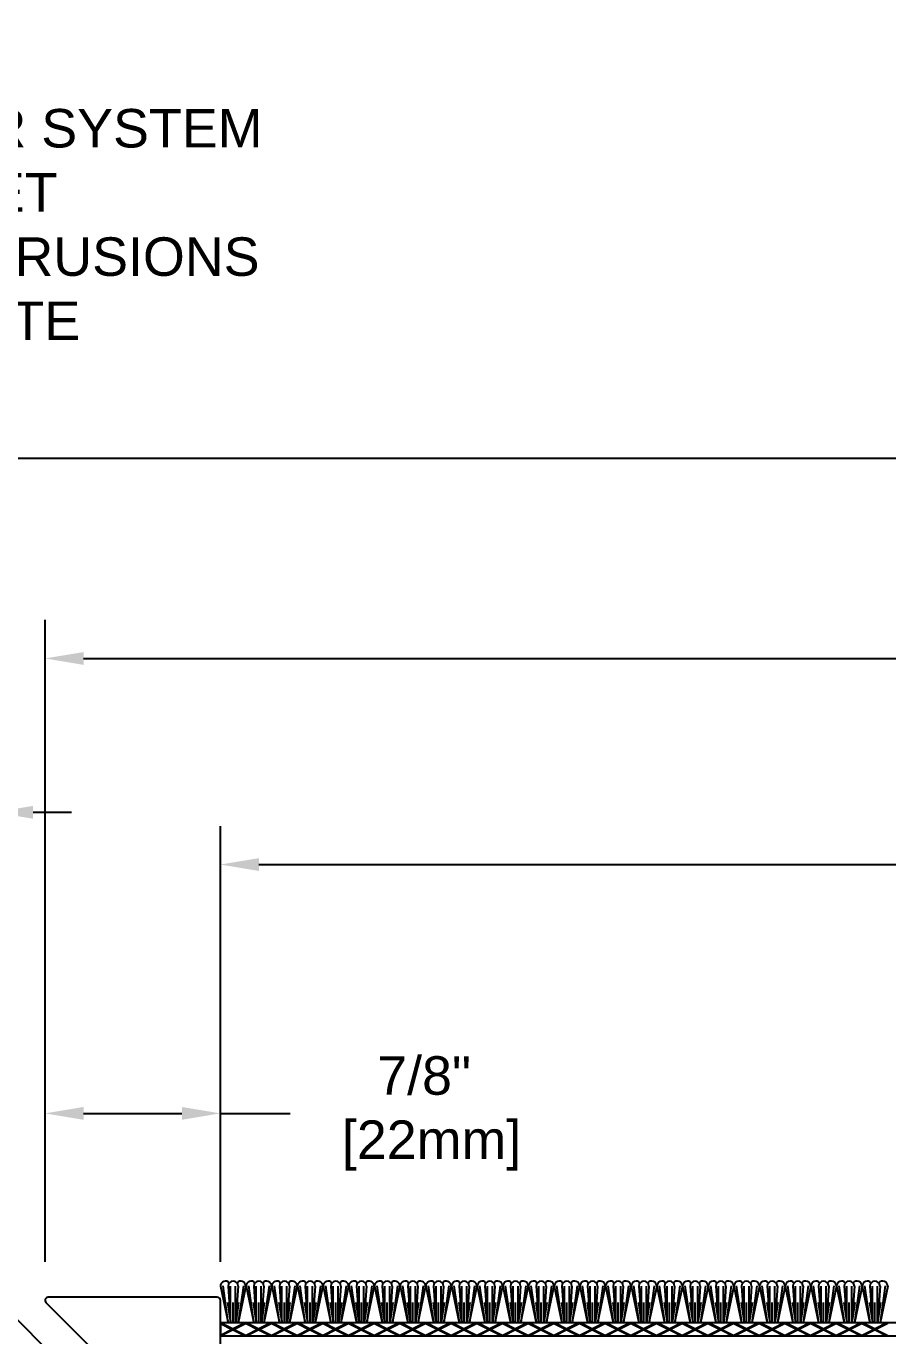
# Model space of a CAD drawing. Header units: inches. Extents: x -3.4 to 54.7, y -1.4 to 10.7.
# Drawn here: x 0.91 to 5.1, y 4.3 to 10.68 of the extents above; entities that cross this region are included whole.
import ezdxf

# ---------------------------------------------------------------- set-up
doc = ezdxf.new("R2010")
doc.units = ezdxf.units.IN
doc.header["$MEASUREMENT"] = 0
for name, color, linetype in [('Conditions', 1, 'Continuous'), ('Dimensions', 3, 'Continuous'), ('Metals', 7, 'Continuous'), ('Text', 2, 'Continuous')]:
    doc.layers.add(name, color=color, linetype=linetype)
doc.styles.add('ARIAL', font='arial.ttf')
doc.dimstyles.new('Arial', dxfattribs={"dimscale": 1.5, "dimtxt": 0.125, "dimasz": 0.125, "dimexe": 0.125, "dimexo": 0.125, "dimgap": 0.125, "dimtad": 0, "dimtih": 1, "dimtoh": 1, "dimdec": 4, "dimzin": 0, "dimdsep": 46, "dimlunit": 4, "dimtxsty": 'ARIAL', "dimcen": 0.125, "dimadec": 0, "dimazin": 0, "dimtfac": 1, "dimtdec": 4, "dimtofl": 0, "dimtmove": 0, "dimatfit": 3, "dimfxl": 0, "dimfrac": 2, "dimtolj": 1, "dimtzin": 0, "dimarcsym": 0})

# ---------------------------------------------------------------- blocks, each defined once
blk = doc.blocks.new('*D11')
at = {"layer": 'Defpoints', "color": 0}
for p in [(0.7542, 6.8542), (0.2542, 4.4823), (0.7542, 4.4923)]:
    blk.add_point(p, dxfattribs=at)
at = {"layer": 'Dimensions', "color": 0, "lineweight": -2}
for p, q in [((0.2542, 4.6698), (0.2542, 7.0417)), ((0.7542, 4.6798), (0.7542, 7.0417)), ((0.0667, 6.8542), (-0.1208, 6.8542)), ((0.9417, 6.8542), (1.1292, 6.8542))]:
    blk.add_line(p, q, dxfattribs=at)
at = {"layer": 'Dimensions', "color": 0}
for points in [[(0.0667, 6.8855), (0.0667, 6.823), (0.2542, 6.8542)], [(0.9417, 6.8855), (0.9417, 6.823), (0.7542, 6.8542)]]:
    blk.add_solid(points, dxfattribs=at)
at = {"layer": 'Dimensions', "color": 0, "insert": (-0.7729, 6.8542), "char_height": 0.1875, "attachment_point": 5, "style": 'ARIAL'}
blk.add_mtext('\\A1;1/2"\\P [13mm]', dxfattribs=at)
blk = doc.blocks.new('*D14')
at = {"layer": 'Defpoints', "color": 0}
for p in [(23.4536, 8.5789), (0.2542, 4.4823), (23.4536, 4.4823)]:
    blk.add_point(p, dxfattribs=at)
at = {"layer": 'Dimensions', "color": 0, "lineweight": -2}
for p, q in [((0.2542, 4.6698), (0.2542, 8.7664)), ((23.4536, 4.6698), (23.4536, 8.7664)), ((0.4417, 8.5789), (11.1225, 8.5789)), ((23.2661, 8.5789), (12.7065, 8.5789))]:
    blk.add_line(p, q, dxfattribs=at)
at = {"layer": 'Dimensions', "color": 0}
for points in [[(0.4417, 8.6101), (0.4417, 8.5476), (0.2542, 8.5789)], [(23.2661, 8.6101), (23.2661, 8.5476), (23.4536, 8.5789)]]:
    blk.add_solid(points, dxfattribs=at)
at = {"layer": 'Dimensions', "color": 0, "insert": (11.9145, 8.5789), "char_height": 0.1875, "attachment_point": 5, "style": 'ARIAL'}
blk.add_mtext('\\A1;1\'-11 3/16"\\P [589mm]', dxfattribs=at)
blk = doc.blocks.new('NB703')
at = {"linetype": 'Continuous', "flags": 128}
blk.add_lwpolyline([(-0.5525, 0), (0.5525, 0, 0.414214), (0.5625, 0.01), (0.5625, 0.74, -0.414214), (0.5725, 0.75), (0.8816, 0.75, -0.198912), (0.8887, 0.7471), (1.5553, 0.0804, -0.065543), (1.5569, 0.0784), (1.5992, 0.005, 0.267949), (1.6079, 0), (2.6859, 0, 0.198912), (2.6929, 0.0029), (2.78, 0.09), (2.78, 0.115, 0.414214), (2.77, 0.125), (1.6801, 0.125, -0.267949), (1.6714, 0.13), (1.6569, 0.1551, 0.065543), (1.6553, 0.1572), (0.9404, 0.8721, 0.198912), (0.9334, 0.875), (0.4475, 0.875, 0.414214), (0.4375, 0.865), (0.4375, 0.135, -0.414214), (0.4275, 0.125), (-0.5525, 0.125, 0.414214), (-0.5625, 0.115), (-0.5625, 0.01, 0.414214)], format="xyb", close=True, dxfattribs=at)
blk = doc.blocks.new('*D15')
at = {"layer": 'Defpoints', "color": 0}
for p in [(1.0001, 5.388), (0.7542, 4.4923), (1.0001, 4.4773)]:
    blk.add_point(p, dxfattribs=at)
at = {"layer": 'Dimensions', "color": 0, "lineweight": -2}
for p, q in [((0.7542, 4.6798), (0.7542, 5.5755)), ((1.0001, 4.6648), (1.0001, 5.5755)), ((0.5667, 5.388), (0.1205, 5.388)), ((1.1876, 5.388), (1.3751, 5.388))]:
    blk.add_line(p, q, dxfattribs=at)
at = {"layer": 'Dimensions', "color": 0}
for points in [[(0.5667, 5.4193), (0.5667, 5.3568), (0.7542, 5.388)], [(1.1876, 5.4193), (1.1876, 5.3568), (1.0001, 5.388)]]:
    blk.add_solid(points, dxfattribs=at)
at = {"layer": 'Dimensions', "color": 0, "insert": (-0.4587, 5.388), "char_height": 0.1875, "attachment_point": 5, "style": 'ARIAL'}
blk.add_mtext('\\A1;1/4"\\P [6mm]', dxfattribs=at)
blk = doc.blocks.new('*D17')
at = {"layer": 'Defpoints', "color": 0}
for p in [(1.0001, 5.388), (1.0001, 4.4773), (1.8539, 4.4773)]:
    blk.add_point(p, dxfattribs=at)
at = {"layer": 'Dimensions', "color": 0, "lineweight": -2}
for p, q in [((1.0001, 4.6648), (1.0001, 5.5755)), ((1.8539, 4.6648), (1.8539, 5.5755)), ((1.1876, 5.388), (1.6664, 5.388)), ((1.8539, 5.388), (2.1938, 5.388))]:
    blk.add_line(p, q, dxfattribs=at)
at = {"layer": 'Dimensions', "color": 0}
for points in [[(1.1876, 5.4193), (1.1876, 5.3568), (1.0001, 5.388)], [(1.6664, 5.4193), (1.6664, 5.3568), (1.8539, 5.388)]]:
    blk.add_solid(points, dxfattribs=at)
at = {"layer": 'Dimensions', "color": 0, "insert": (2.8458, 5.388), "char_height": 0.1875, "attachment_point": 5, "style": 'ARIAL'}
blk.add_mtext('\\A1;7/8"\\P [22mm]', dxfattribs=at)
blk = doc.blocks.new('*D18')
at = {"layer": 'Defpoints', "color": 0}
for p in [(1.0001, 7.6035), (1.0001, 4.4773), (22.7077, 4.4773)]:
    blk.add_point(p, dxfattribs=at)
at = {"layer": 'Dimensions', "color": 0, "lineweight": -2}
for p, q in [((1.0001, 4.6648), (1.0001, 7.791)), ((22.7077, 4.6648), (22.7077, 7.791)), ((1.1876, 7.6035), (11.08, 7.6035)), ((22.5202, 7.6035), (12.6641, 7.6035))]:
    blk.add_line(p, q, dxfattribs=at)
at = {"layer": 'Dimensions', "color": 0}
for points in [[(1.1876, 7.6347), (1.1876, 7.5722), (1.0001, 7.6035)], [(22.5202, 7.6347), (22.5202, 7.5722), (22.7077, 7.6035)]]:
    blk.add_solid(points, dxfattribs=at)
at = {"layer": 'Dimensions', "color": 0, "insert": (11.872, 7.6035), "char_height": 0.1875, "attachment_point": 5, "style": 'ARIAL'}
blk.add_mtext('\\A1;1\'-9 11/16"\\P [551mm]', dxfattribs=at)
blk = doc.blocks.new('NBT123')
blk.add_lwpolyline([(-0.985, 0.61, 0.414214), (-1, 0.625), (-1.8238, 0.625, 0.668179), (-1.8344, 0.5994), (-1.1144, -0.1206, 0.198912), (-1.1038, -0.125), (0, -0.125, 0.414214), (0.015, -0.11), (0.015, -0.015, 0.414214), (0, 0), (-0.97, 0, -0.414214), (-0.985, 0.015)], format="xyb", close=True)
blk = doc.blocks.new('*D20')
at = {"layer": 'Defpoints', "color": 0}
for p in [(21.8539, 6.5998), (1.8539, 4.4773), (21.8539, 4.4773)]:
    blk.add_point(p, dxfattribs=at)
at = {"layer": 'Dimensions', "color": 0, "lineweight": -2}
for p, q in [((1.8539, 4.6648), (1.8539, 6.7873)), ((21.8539, 4.6648), (21.8539, 6.7873)), ((2.0414, 6.5998), (11.1732, 6.5998)), ((21.6664, 6.5998), (12.623, 6.5998))]:
    blk.add_line(p, q, dxfattribs=at)
at = {"layer": 'Dimensions', "color": 0}
for points in [[(2.0414, 6.631), (2.0414, 6.5685), (1.8539, 6.5998)], [(21.6664, 6.631), (21.6664, 6.5685), (21.8539, 6.5998)]]:
    blk.add_solid(points, dxfattribs=at)
at = {"layer": 'Dimensions', "color": 0, "insert": (11.8981, 6.5998), "char_height": 0.1875, "attachment_point": 5, "style": 'ARIAL'}
blk.add_mtext('\\A1;1\'-8"\\P [508mm]', dxfattribs=at)
blk = doc.blocks.new('*U31')
for p, q in [((20, 0.0625), (0, 0.0625)), ((0, 0.0625), (0, 0)), ((0, 0.0603), (0.058, 0.0312)), ((0.058, 0.0312), (0, 0.0022)), ((0, 0), (20, 0)), ((0.0045, 0.0625), (0.0625, 0.0335)), ((0.0625, 0.029), (0.0045, 0)), ((0.1205, 0.0625), (0.0625, 0.0335)), ((0.0625, 0.029), (0.1205, 0)), ((0.125, 0.0603), (0.067, 0.0312)), ((0.067, 0.0312), (0.125, 0.0022)), ((0.125, 0.0603), (0.183, 0.0312)), ((0.183, 0.0312), (0.125, 0.0022)), ((0.1295, 0.0625), (0.1875, 0.0335)), ((0.1875, 0.029), (0.1295, 0)), ((0.2455, 0.0625), (0.1875, 0.0335)), ((0.1875, 0.029), (0.2455, 0)), ((0.25, 0.0603), (0.192, 0.0312)), ((0.192, 0.0312), (0.25, 0.0022)), ((0.25, 0.0603), (0.308, 0.0312)), ((0.308, 0.0312), (0.25, 0.0022)), ((0.2545, 0.0625), (0.3125, 0.0335)), ((0.3125, 0.029), (0.2545, 0)), ((0.3705, 0.0625), (0.3125, 0.0335)), ((0.3125, 0.029), (0.3705, 0)), ((0.375, 0.0603), (0.317, 0.0312)), ((0.317, 0.0312), (0.375, 0.0022)), ((0.375, 0.0603), (0.433, 0.0312)), ((0.433, 0.0312), (0.375, 0.0022)), ((0.3795, 0.0625), (0.4375, 0.0335)), ((0.4375, 0.029), (0.3795, 0)), ((0.4955, 0.0625), (0.4375, 0.0335)), ((0.4375, 0.029), (0.4955, 0)), ((0.5, 0.0603), (0.442, 0.0312)), ((0.442, 0.0312), (0.5, 0.0022)), ((0.5, 0.0603), (0.558, 0.0312)), ((0.558, 0.0312), (0.5, 0.0022)), ((0.5045, 0.0625), (0.5625, 0.0335)), ((0.5625, 0.029), (0.5045, 0)), ((0.6205, 0.0625), (0.5625, 0.0335)), ((0.5625, 0.029), (0.6205, 0)), ((0.625, 0.0603), (0.567, 0.0312)), ((0.567, 0.0312), (0.625, 0.0022)), ((0.625, 0.0603), (0.683, 0.0312)), ((0.683, 0.0312), (0.625, 0.0022)), ((0.6295, 0.0625), (0.6875, 0.0335)), ((0.6875, 0.029), (0.6295, 0)), ((0.7455, 0.0625), (0.6875, 0.0335)), ((0.6875, 0.029), (0.7455, 0)), ((0.75, 0.0603), (0.692, 0.0312)), ((0.692, 0.0312), (0.75, 0.0022)), ((0.75, 0.0603), (0.808, 0.0312)), ((0.808, 0.0312), (0.75, 0.0022)), ((0.7545, 0.0625), (0.8125, 0.0335)), ((0.8125, 0.029), (0.7545, 0)), ((0.8705, 0.0625), (0.8125, 0.0335)), ((0.8125, 0.029), (0.8705, 0)), ((0.875, 0.0603), (0.817, 0.0312)), ((0.817, 0.0312), (0.875, 0.0022)), ((0.875, 0.0603), (0.933, 0.0312)), ((0.933, 0.0312), (0.875, 0.0022)), ((0.8795, 0.0625), (0.9375, 0.0335)), ((0.9375, 0.029), (0.8795, 0)), ((0.9955, 0.0625), (0.9375, 0.0335)), ((0.9375, 0.029), (0.9955, 0)), ((1, 0.0603), (0.942, 0.0312)), ((0.942, 0.0312), (1, 0.0022)), ((1, 0.0603), (1.058, 0.0312)), ((1.058, 0.0312), (1, 0.0022)), ((1.0045, 0.0625), (1.0625, 0.0335)), ((1.0625, 0.029), (1.0045, 0)), ((1.1205, 0.0625), (1.0625, 0.0335)), ((1.0625, 0.029), (1.1205, 0)), ((1.125, 0.0603), (1.067, 0.0312)), ((1.067, 0.0312), (1.125, 0.0022)), ((1.125, 0.0603), (1.183, 0.0312)), ((1.183, 0.0312), (1.125, 0.0022)), ((1.1295, 0.0625), (1.1875, 0.0335)), ((1.1875, 0.029), (1.1295, 0)), ((1.2455, 0.0625), (1.1875, 0.0335)), ((1.1875, 0.029), (1.2455, 0)), ((1.25, 0.0603), (1.192, 0.0312)), ((1.192, 0.0312), (1.25, 0.0022)), ((1.25, 0.0603), (1.308, 0.0312)), ((1.308, 0.0312), (1.25, 0.0022)), ((1.2545, 0.0625), (1.3125, 0.0335)), ((1.3125, 0.029), (1.2545, 0)), ((1.3705, 0.0625), (1.3125, 0.0335)), ((1.3125, 0.029), (1.3705, 0)), ((1.375, 0.0603), (1.317, 0.0312)), ((1.317, 0.0312), (1.375, 0.0022)), ((1.375, 0.0603), (1.433, 0.0312)), ((1.433, 0.0312), (1.375, 0.0022)), ((1.3795, 0.0625), (1.4375, 0.0335)), ((1.4375, 0.029), (1.3795, 0)), ((1.4955, 0.0625), (1.4375, 0.0335)), ((1.4375, 0.029), (1.4955, 0)), ((1.5, 0.0603), (1.442, 0.0312)), ((1.442, 0.0312), (1.5, 0.0022)), ((1.5, 0.0603), (1.558, 0.0312)), ((1.558, 0.0312), (1.5, 0.0022)), ((1.5045, 0.0625), (1.5625, 0.0335)), ((1.5625, 0.029), (1.5045, 0)), ((1.6205, 0.0625), (1.5625, 0.0335)), ((1.5625, 0.029), (1.6205, 0)), ((1.625, 0.0603), (1.567, 0.0312)), ((1.567, 0.0312), (1.625, 0.0022)), ((1.625, 0.0603), (1.683, 0.0312)), ((1.683, 0.0312), (1.625, 0.0022)), ((1.6295, 0.0625), (1.6875, 0.0335)), ((1.6875, 0.029), (1.6295, 0)), ((1.7455, 0.0625), (1.6875, 0.0335)), ((1.6875, 0.029), (1.7455, 0)), ((1.75, 0.0603), (1.692, 0.0312)), ((1.692, 0.0312), (1.75, 0.0022)), ((1.75, 0.0603), (1.808, 0.0312)), ((1.808, 0.0312), (1.75, 0.0022)), ((1.7545, 0.0625), (1.8125, 0.0335)), ((1.8125, 0.029), (1.7545, 0)), ((1.8705, 0.0625), (1.8125, 0.0335)), ((1.8125, 0.029), (1.8705, 0)), ((1.875, 0.0603), (1.817, 0.0312)), ((1.817, 0.0312), (1.875, 0.0022)), ((1.875, 0.0603), (1.933, 0.0312)), ((1.933, 0.0312), (1.875, 0.0022)), ((1.8795, 0.0625), (1.9375, 0.0335)), ((1.9375, 0.029), (1.8795, 0)), ((1.9955, 0.0625), (1.9375, 0.0335)), ((1.9375, 0.029), (1.9955, 0)), ((2, 0.0603), (1.942, 0.0312)), ((1.942, 0.0312), (2, 0.0022)), ((2, 0.0603), (2.058, 0.0312)), ((2.058, 0.0312), (2, 0.0022)), ((2.0045, 0.0625), (2.0625, 0.0335)), ((2.0625, 0.029), (2.0045, 0)), ((2.1205, 0.0625), (2.0625, 0.0335)), ((2.0625, 0.029), (2.1205, 0)), ((2.125, 0.0603), (2.067, 0.0312)), ((2.067, 0.0312), (2.125, 0.0022)), ((2.125, 0.0603), (2.183, 0.0312)), ((2.183, 0.0312), (2.125, 0.0022)), ((2.1295, 0.0625), (2.1875, 0.0335)), ((2.1875, 0.029), (2.1295, 0)), ((2.2455, 0.0625), (2.1875, 0.0335)), ((2.1875, 0.029), (2.2455, 0)), ((2.25, 0.0603), (2.192, 0.0312)), ((2.192, 0.0312), (2.25, 0.0022)), ((2.25, 0.0603), (2.308, 0.0312)), ((2.308, 0.0312), (2.25, 0.0022)), ((2.2545, 0.0625), (2.3125, 0.0335)), ((2.3125, 0.029), (2.2545, 0)), ((2.3705, 0.0625), (2.3125, 0.0335)), ((2.3125, 0.029), (2.3705, 0)), ((2.375, 0.0603), (2.317, 0.0312)), ((2.317, 0.0312), (2.375, 0.0022)), ((2.375, 0.0603), (2.433, 0.0312)), ((2.433, 0.0312), (2.375, 0.0022)), ((2.3795, 0.0625), (2.4375, 0.0335)), ((2.4375, 0.029), (2.3795, 0)), ((2.4955, 0.0625), (2.4375, 0.0335)), ((2.4375, 0.029), (2.4955, 0)), ((2.5, 0.0603), (2.442, 0.0312)), ((2.442, 0.0312), (2.5, 0.0022)), ((2.5, 0.0603), (2.558, 0.0312)), ((2.558, 0.0312), (2.5, 0.0022)), ((2.5045, 0.0625), (2.5625, 0.0335)), ((2.5625, 0.029), (2.5045, 0)), ((2.6205, 0.0625), (2.5625, 0.0335)), ((2.5625, 0.029), (2.6205, 0)), ((2.625, 0.0603), (2.567, 0.0312)), ((2.567, 0.0312), (2.625, 0.0022)), ((2.625, 0.0603), (2.683, 0.0312)), ((2.683, 0.0312), (2.625, 0.0022)), ((2.6295, 0.0625), (2.6875, 0.0335)), ((2.6875, 0.029), (2.6295, 0)), ((2.7455, 0.0625), (2.6875, 0.0335)), ((2.6875, 0.029), (2.7455, 0)), ((2.75, 0.0603), (2.692, 0.0312)), ((2.692, 0.0312), (2.75, 0.0022)), ((2.75, 0.0603), (2.808, 0.0312)), ((2.808, 0.0312), (2.75, 0.0022)), ((2.7545, 0.0625), (2.8125, 0.0335)), ((2.8125, 0.029), (2.7545, 0)), ((2.8705, 0.0625), (2.8125, 0.0335)), ((2.8125, 0.029), (2.8705, 0)), ((2.875, 0.0603), (2.817, 0.0312)), ((2.817, 0.0312), (2.875, 0.0022)), ((2.875, 0.0603), (2.933, 0.0312)), ((2.933, 0.0312), (2.875, 0.0022)), ((2.8795, 0.0625), (2.9375, 0.0335)), ((2.9375, 0.029), (2.8795, 0)), ((2.9955, 0.0625), (2.9375, 0.0335)), ((2.9375, 0.029), (2.9955, 0)), ((3, 0.0603), (2.942, 0.0312)), ((2.942, 0.0312), (3, 0.0022)), ((3, 0.0603), (3.058, 0.0312)), ((3.058, 0.0312), (3, 0.0022)), ((3.0045, 0.0625), (3.0625, 0.0335)), ((3.0625, 0.029), (3.0045, 0)), ((3.1205, 0.0625), (3.0625, 0.0335)), ((3.0625, 0.029), (3.1205, 0)), ((3.125, 0.0603), (3.067, 0.0312)), ((3.067, 0.0312), (3.125, 0.0022)), ((3.125, 0.0603), (3.183, 0.0312)), ((3.183, 0.0312), (3.125, 0.0022)), ((3.1295, 0.0625), (3.1875, 0.0335)), ((3.1875, 0.029), (3.1295, 0)), ((3.2455, 0.0625), (3.1875, 0.0335)), ((3.1875, 0.029), (3.2455, 0)), ((3.25, 0.0603), (3.192, 0.0312)), ((3.192, 0.0312), (3.25, 0.0022))]:
    blk.add_line(p, q)
for points in [[(-0.0001, 0.2412), (0.0373, 0.0625)], [(0.0119, 0.243), (0.0369, 0.0642)], [(0.0374, 0.2412), (0.0499, 0.0625)], [(0.0499, 0.0625), (0.0499, 0.2412)], [(0.0742, 0.0625), (0.0742, 0.2412)], [(0.0867, 0.2412), (0.0742, 0.0625)], [(0.1242, 0.2412), (0.0868, 0.0625)], [(0.1122, 0.243), (0.0872, 0.0642)], [(0.1249, 0.2412), (0.1623, 0.0625)], [(0.1369, 0.243), (0.1619, 0.0642)], [(0.1624, 0.2412), (0.1749, 0.0625)], [(0.1749, 0.0625), (0.1749, 0.2412)], [(0.1992, 0.0625), (0.1992, 0.2412)], [(0.2117, 0.2412), (0.1992, 0.0625)], [(0.2492, 0.2412), (0.2118, 0.0625)], [(0.2372, 0.243), (0.2122, 0.0642)], [(0.2499, 0.2412), (0.2873, 0.0625)], [(0.2619, 0.243), (0.2869, 0.0642)], [(0.2874, 0.2412), (0.2999, 0.0625)], [(0.2999, 0.0625), (0.2999, 0.2412)], [(0.3242, 0.0625), (0.3242, 0.2412)], [(0.3367, 0.2412), (0.3242, 0.0625)], [(0.3742, 0.2412), (0.3368, 0.0625)], [(0.3622, 0.243), (0.3372, 0.0642)], [(0.3749, 0.2412), (0.4123, 0.0625)], [(0.3869, 0.243), (0.4119, 0.0642)], [(0.4124, 0.2412), (0.4249, 0.0625)], [(0.4249, 0.0625), (0.4249, 0.2412)], [(0.4492, 0.0625), (0.4492, 0.2412)], [(0.4617, 0.2412), (0.4492, 0.0625)], [(0.4992, 0.2412), (0.4618, 0.0625)], [(0.4872, 0.243), (0.4622, 0.0642)], [(0.4999, 0.2412), (0.5373, 0.0625)], [(0.5119, 0.243), (0.5369, 0.0642)], [(0.5374, 0.2412), (0.5499, 0.0625)], [(0.5499, 0.0625), (0.5499, 0.2412)], [(0.5742, 0.0625), (0.5742, 0.2412)], [(0.5867, 0.2412), (0.5742, 0.0625)], [(0.6242, 0.2412), (0.5868, 0.0625)], [(0.6122, 0.243), (0.5872, 0.0642)], [(0.6249, 0.2412), (0.6623, 0.0625)], [(0.6369, 0.243), (0.6619, 0.0642)], [(0.6624, 0.2412), (0.6749, 0.0625)], [(0.6749, 0.0625), (0.6749, 0.2412)], [(0.6992, 0.0625), (0.6992, 0.2412)], [(0.7117, 0.2412), (0.6992, 0.0625)], [(0.7492, 0.2412), (0.7118, 0.0625)], [(0.7372, 0.243), (0.7122, 0.0642)], [(0.7499, 0.2412), (0.7873, 0.0625)], [(0.7619, 0.243), (0.7869, 0.0642)], [(0.7874, 0.2412), (0.7999, 0.0625)], [(0.7999, 0.0625), (0.7999, 0.2412)], [(0.8242, 0.0625), (0.8242, 0.2412)], [(0.8367, 0.2412), (0.8242, 0.0625)], [(0.8742, 0.2412), (0.8368, 0.0625)], [(0.8622, 0.243), (0.8372, 0.0642)], [(0.8749, 0.2412), (0.9123, 0.0625)], [(0.8869, 0.243), (0.9119, 0.0642)], [(0.9124, 0.2412), (0.9249, 0.0625)], [(0.9249, 0.0625), (0.9249, 0.2412)], [(0.9492, 0.0625), (0.9492, 0.2412)], [(0.9617, 0.2412), (0.9492, 0.0625)], [(0.9992, 0.2412), (0.9618, 0.0625)], [(0.9872, 0.243), (0.9622, 0.0642)], [(0.9999, 0.2412), (1.0373, 0.0625)], [(1.0119, 0.243), (1.0369, 0.0642)], [(1.0374, 0.2412), (1.0499, 0.0625)], [(1.0499, 0.0625), (1.0499, 0.2412)], [(1.0742, 0.0625), (1.0742, 0.2412)], [(1.0867, 0.2412), (1.0742, 0.0625)], [(1.1242, 0.2412), (1.0868, 0.0625)], [(1.1122, 0.243), (1.0872, 0.0642)], [(1.1249, 0.2412), (1.1623, 0.0625)], [(1.1369, 0.243), (1.1619, 0.0642)], [(1.1624, 0.2412), (1.1749, 0.0625)], [(1.1749, 0.0625), (1.1749, 0.2412)], [(1.1992, 0.0625), (1.1992, 0.2412)], [(1.2117, 0.2412), (1.1992, 0.0625)], [(1.2492, 0.2412), (1.2118, 0.0625)], [(1.2372, 0.243), (1.2122, 0.0642)], [(1.2499, 0.2412), (1.2873, 0.0625)], [(1.2619, 0.243), (1.2869, 0.0642)], [(1.2874, 0.2412), (1.2999, 0.0625)], [(1.2999, 0.0625), (1.2999, 0.2412)], [(1.3242, 0.0625), (1.3242, 0.2412)], [(1.3367, 0.2412), (1.3242, 0.0625)], [(1.3742, 0.2412), (1.3368, 0.0625)], [(1.3622, 0.243), (1.3372, 0.0642)], [(1.3749, 0.2412), (1.4123, 0.0625)], [(1.3869, 0.243), (1.4119, 0.0642)], [(1.4124, 0.2412), (1.4249, 0.0625)], [(1.4249, 0.0625), (1.4249, 0.2412)], [(1.4492, 0.0625), (1.4492, 0.2412)], [(1.4617, 0.2412), (1.4492, 0.0625)], [(1.4992, 0.2412), (1.4618, 0.0625)], [(1.4872, 0.243), (1.4622, 0.0642)], [(1.4999, 0.2412), (1.5373, 0.0625)], [(1.5119, 0.243), (1.5369, 0.0642)], [(1.5374, 0.2412), (1.5499, 0.0625)], [(1.5499, 0.0625), (1.5499, 0.2412)], [(1.5742, 0.0625), (1.5742, 0.2412)], [(1.5867, 0.2412), (1.5742, 0.0625)], [(1.6242, 0.2412), (1.5868, 0.0625)], [(1.6122, 0.243), (1.5872, 0.0642)], [(1.6249, 0.2412), (1.6623, 0.0625)], [(1.6369, 0.243), (1.6619, 0.0642)], [(1.6624, 0.2412), (1.6749, 0.0625)], [(1.6749, 0.0625), (1.6749, 0.2412)], [(1.6992, 0.0625), (1.6992, 0.2412)], [(1.7117, 0.2412), (1.6992, 0.0625)], [(1.7492, 0.2412), (1.7118, 0.0625)], [(1.7372, 0.243), (1.7122, 0.0642)], [(1.7499, 0.2412), (1.7873, 0.0625)], [(1.7619, 0.243), (1.7869, 0.0642)], [(1.7874, 0.2412), (1.7999, 0.0625)], [(1.7999, 0.0625), (1.7999, 0.2412)], [(1.8242, 0.0625), (1.8242, 0.2412)], [(1.8367, 0.2412), (1.8242, 0.0625)], [(1.8742, 0.2412), (1.8368, 0.0625)], [(1.8622, 0.243), (1.8372, 0.0642)], [(1.8749, 0.2412), (1.9123, 0.0625)], [(1.8869, 0.243), (1.9119, 0.0642)], [(1.9124, 0.2412), (1.9249, 0.0625)], [(1.9249, 0.0625), (1.9249, 0.2412)], [(1.9492, 0.0625), (1.9492, 0.2412)], [(1.9617, 0.2412), (1.9492, 0.0625)], [(1.9992, 0.2412), (1.9618, 0.0625)], [(1.9872, 0.243), (1.9622, 0.0642)], [(1.9999, 0.2412), (2.0373, 0.0625)], [(2.0119, 0.243), (2.0369, 0.0642)], [(2.0374, 0.2412), (2.0499, 0.0625)], [(2.0499, 0.0625), (2.0499, 0.2412)], [(2.0742, 0.0625), (2.0742, 0.2412)], [(2.0867, 0.2412), (2.0742, 0.0625)], [(2.1242, 0.2412), (2.0868, 0.0625)], [(2.1122, 0.243), (2.0872, 0.0642)], [(2.1249, 0.2412), (2.1623, 0.0625)], [(2.1369, 0.243), (2.1619, 0.0642)], [(2.1624, 0.2412), (2.1749, 0.0625)], [(2.1749, 0.0625), (2.1749, 0.2412)], [(2.1992, 0.0625), (2.1992, 0.2412)], [(2.2117, 0.2412), (2.1992, 0.0625)], [(2.2492, 0.2412), (2.2118, 0.0625)], [(2.2372, 0.243), (2.2122, 0.0642)], [(2.2499, 0.2412), (2.2873, 0.0625)], [(2.2619, 0.243), (2.2869, 0.0642)], [(2.2874, 0.2412), (2.2999, 0.0625)], [(2.2999, 0.0625), (2.2999, 0.2412)], [(2.3242, 0.0625), (2.3242, 0.2412)], [(2.3367, 0.2412), (2.3242, 0.0625)], [(2.3742, 0.2412), (2.3368, 0.0625)], [(2.3622, 0.243), (2.3372, 0.0642)], [(2.3749, 0.2412), (2.4123, 0.0625)], [(2.3869, 0.243), (2.4119, 0.0642)], [(2.4124, 0.2412), (2.4249, 0.0625)], [(2.4249, 0.0625), (2.4249, 0.2412)], [(2.4492, 0.0625), (2.4492, 0.2412)], [(2.4617, 0.2412), (2.4492, 0.0625)], [(2.4992, 0.2412), (2.4618, 0.0625)], [(2.4872, 0.243), (2.4622, 0.0642)], [(2.4999, 0.2412), (2.5373, 0.0625)], [(2.5119, 0.243), (2.5369, 0.0642)], [(2.5374, 0.2412), (2.5499, 0.0625)], [(2.5499, 0.0625), (2.5499, 0.2412)], [(2.5742, 0.0625), (2.5742, 0.2412)], [(2.5867, 0.2412), (2.5742, 0.0625)], [(2.6242, 0.2412), (2.5868, 0.0625)], [(2.6122, 0.243), (2.5872, 0.0642)], [(2.6249, 0.2412), (2.6623, 0.0625)], [(2.6369, 0.243), (2.6619, 0.0642)], [(2.6624, 0.2412), (2.6749, 0.0625)], [(2.6749, 0.0625), (2.6749, 0.2412)], [(2.6992, 0.0625), (2.6992, 0.2412)], [(2.7117, 0.2412), (2.6992, 0.0625)], [(2.7492, 0.2412), (2.7118, 0.0625)], [(2.7372, 0.243), (2.7122, 0.0642)], [(2.7499, 0.2412), (2.7873, 0.0625)], [(2.7619, 0.243), (2.7869, 0.0642)], [(2.7874, 0.2412), (2.7999, 0.0625)], [(2.7999, 0.0625), (2.7999, 0.2412)], [(2.8242, 0.0625), (2.8242, 0.2412)], [(2.8367, 0.2412), (2.8242, 0.0625)], [(2.8742, 0.2412), (2.8368, 0.0625)], [(2.8622, 0.243), (2.8372, 0.0642)], [(2.8749, 0.2412), (2.9123, 0.0625)], [(2.8869, 0.243), (2.9119, 0.0642)], [(2.9124, 0.2412), (2.9249, 0.0625)], [(2.9249, 0.0625), (2.9249, 0.2412)], [(2.9492, 0.0625), (2.9492, 0.2412)], [(2.9617, 0.2412), (2.9492, 0.0625)], [(2.9992, 0.2412), (2.9618, 0.0625)], [(2.9872, 0.243), (2.9622, 0.0642)], [(2.9999, 0.2412), (3.0373, 0.0625)], [(3.0119, 0.243), (3.0369, 0.0642)], [(3.0374, 0.2412), (3.0499, 0.0625)], [(3.0499, 0.0625), (3.0499, 0.2412)], [(3.0742, 0.0625), (3.0742, 0.2412)], [(3.0867, 0.2412), (3.0742, 0.0625)], [(3.1242, 0.2412), (3.0868, 0.0625)], [(3.1122, 0.243), (3.0872, 0.0642)], [(3.1249, 0.2412), (3.1623, 0.0625)], [(3.1369, 0.243), (3.1619, 0.0642)], [(3.1624, 0.2412), (3.1749, 0.0625)], [(3.1749, 0.0625), (3.1749, 0.2412)], [(3.1992, 0.0625), (3.1992, 0.2412)], [(3.2117, 0.2412), (3.1992, 0.0625)], [(3.2492, 0.2412), (3.2118, 0.0625)], [(3.2372, 0.243), (3.2122, 0.0642)], [(0.0352, 0.1625), (0.0495, 0.0625)], [(0.062, 0.0625), (0.062, 0.1625)], [(0.0889, 0.1625), (0.0746, 0.0625)], [(0.1602, 0.1625), (0.1745, 0.0625)], [(0.187, 0.0625), (0.187, 0.1625)], [(0.2139, 0.1625), (0.1996, 0.0625)], [(0.2852, 0.1625), (0.2995, 0.0625)], [(0.312, 0.0625), (0.312, 0.1625)], [(0.3389, 0.1625), (0.3246, 0.0625)], [(0.4102, 0.1625), (0.4245, 0.0625)], [(0.437, 0.0625), (0.437, 0.1625)], [(0.4639, 0.1625), (0.4496, 0.0625)], [(0.5352, 0.1625), (0.5495, 0.0625)], [(0.562, 0.0625), (0.562, 0.1625)], [(0.5889, 0.1625), (0.5746, 0.0625)], [(0.6602, 0.1625), (0.6745, 0.0625)], [(0.687, 0.0625), (0.687, 0.1625)], [(0.7139, 0.1625), (0.6996, 0.0625)], [(0.7852, 0.1625), (0.7995, 0.0625)], [(0.812, 0.0625), (0.812, 0.1625)], [(0.8389, 0.1625), (0.8246, 0.0625)], [(0.9102, 0.1625), (0.9245, 0.0625)], [(0.937, 0.0625), (0.937, 0.1625)], [(0.9639, 0.1625), (0.9496, 0.0625)], [(1.0352, 0.1625), (1.0495, 0.0625)], [(1.062, 0.0625), (1.062, 0.1625)], [(1.0889, 0.1625), (1.0746, 0.0625)], [(1.1602, 0.1625), (1.1745, 0.0625)], [(1.187, 0.0625), (1.187, 0.1625)], [(1.2139, 0.1625), (1.1996, 0.0625)], [(1.2852, 0.1625), (1.2995, 0.0625)], [(1.312, 0.0625), (1.312, 0.1625)], [(1.3389, 0.1625), (1.3246, 0.0625)], [(1.4102, 0.1625), (1.4245, 0.0625)], [(1.437, 0.0625), (1.437, 0.1625)], [(1.4639, 0.1625), (1.4496, 0.0625)], [(1.5352, 0.1625), (1.5495, 0.0625)], [(1.562, 0.0625), (1.562, 0.1625)], [(1.5889, 0.1625), (1.5746, 0.0625)], [(1.6602, 0.1625), (1.6745, 0.0625)], [(1.687, 0.0625), (1.687, 0.1625)], [(1.7139, 0.1625), (1.6996, 0.0625)], [(1.7852, 0.1625), (1.7995, 0.0625)], [(1.812, 0.0625), (1.812, 0.1625)], [(1.8389, 0.1625), (1.8246, 0.0625)], [(1.9102, 0.1625), (1.9245, 0.0625)], [(1.937, 0.0625), (1.937, 0.1625)], [(1.9639, 0.1625), (1.9496, 0.0625)], [(2.0352, 0.1625), (2.0495, 0.0625)], [(2.062, 0.0625), (2.062, 0.1625)], [(2.0889, 0.1625), (2.0746, 0.0625)], [(2.1602, 0.1625), (2.1745, 0.0625)], [(2.187, 0.0625), (2.187, 0.1625)], [(2.2139, 0.1625), (2.1996, 0.0625)], [(2.2852, 0.1625), (2.2995, 0.0625)], [(2.312, 0.0625), (2.312, 0.1625)], [(2.3389, 0.1625), (2.3246, 0.0625)], [(2.4102, 0.1625), (2.4245, 0.0625)], [(2.437, 0.0625), (2.437, 0.1625)], [(2.4639, 0.1625), (2.4496, 0.0625)], [(2.5352, 0.1625), (2.5495, 0.0625)], [(2.562, 0.0625), (2.562, 0.1625)], [(2.5889, 0.1625), (2.5746, 0.0625)], [(2.6602, 0.1625), (2.6745, 0.0625)], [(2.687, 0.0625), (2.687, 0.1625)], [(2.7139, 0.1625), (2.6996, 0.0625)], [(2.7852, 0.1625), (2.7995, 0.0625)], [(2.812, 0.0625), (2.812, 0.1625)], [(2.8389, 0.1625), (2.8246, 0.0625)], [(2.9102, 0.1625), (2.9245, 0.0625)], [(2.937, 0.0625), (2.937, 0.1625)], [(2.9639, 0.1625), (2.9496, 0.0625)], [(3.0352, 0.1625), (3.0495, 0.0625)], [(3.062, 0.0625), (3.062, 0.1625)], [(3.0889, 0.1625), (3.0746, 0.0625)], [(3.1602, 0.1625), (3.1745, 0.0625)], [(3.187, 0.0625), (3.187, 0.1625)], [(3.2139, 0.1625), (3.1996, 0.0625)]]:
    blk.add_lwpolyline(points)
for centre, radius, start, end in [((0.0249, 0.2412), 0.025, 41.211, 180), ((0.062, 0.2412), 0.0247, 0, 180), ((0.0992, 0.2412), 0.025, 0, 138.789), ((0.1499, 0.2412), 0.025, 41.211, 180), ((0.187, 0.2412), 0.0247, 0, 180), ((0.2242, 0.2412), 0.025, 0, 138.789), ((0.2749, 0.2412), 0.025, 41.211, 180), ((0.312, 0.2412), 0.0247, 0, 180), ((0.3492, 0.2412), 0.025, 0, 138.789), ((0.3999, 0.2412), 0.025, 41.211, 180), ((0.437, 0.2412), 0.0247, 0, 180), ((0.4742, 0.2412), 0.025, 0, 138.789), ((0.5249, 0.2412), 0.025, 41.211, 180), ((0.562, 0.2412), 0.0247, 0, 180), ((0.5992, 0.2412), 0.025, 0, 138.789), ((0.6499, 0.2412), 0.025, 41.211, 180), ((0.687, 0.2412), 0.0247, 0, 180), ((0.7242, 0.2412), 0.025, 0, 138.789), ((0.7749, 0.2412), 0.025, 41.211, 180), ((0.812, 0.2412), 0.0247, 0, 180), ((0.8492, 0.2412), 0.025, 0, 138.789), ((0.8999, 0.2412), 0.025, 41.211, 180), ((0.937, 0.2412), 0.0247, 0, 180), ((0.9742, 0.2412), 0.025, 0, 138.789), ((1.0249, 0.2412), 0.025, 41.211, 180), ((1.062, 0.2412), 0.0247, 0, 180), ((1.0992, 0.2412), 0.025, 0, 138.789), ((1.1499, 0.2412), 0.025, 41.211, 180), ((1.187, 0.2412), 0.0247, 0, 180), ((1.2242, 0.2412), 0.025, 0, 138.789), ((1.2749, 0.2412), 0.025, 41.211, 180), ((1.312, 0.2412), 0.0247, 0, 180), ((1.3492, 0.2412), 0.025, 0, 138.789), ((1.3999, 0.2412), 0.025, 41.211, 180), ((1.437, 0.2412), 0.0247, 0, 180), ((1.4742, 0.2412), 0.025, 0, 138.789), ((1.5249, 0.2412), 0.025, 41.211, 180), ((1.562, 0.2412), 0.0247, 0, 180), ((1.5992, 0.2412), 0.025, 0, 138.789), ((1.6499, 0.2412), 0.025, 41.211, 180), ((1.687, 0.2412), 0.0247, 0, 180), ((1.7242, 0.2412), 0.025, 0, 138.789), ((1.7749, 0.2412), 0.025, 41.211, 180), ((1.812, 0.2412), 0.0247, 0, 180), ((1.8492, 0.2412), 0.025, 0, 138.789), ((1.8999, 0.2412), 0.025, 41.211, 180), ((1.937, 0.2412), 0.0247, 0, 180), ((1.9742, 0.2412), 0.025, 0, 138.789), ((2.0249, 0.2412), 0.025, 41.211, 180), ((2.062, 0.2412), 0.0247, 0, 180), ((2.0992, 0.2412), 0.025, 0, 138.789), ((2.1499, 0.2412), 0.025, 41.211, 180), ((2.187, 0.2412), 0.0247, 0, 180), ((2.2242, 0.2412), 0.025, 0, 138.789), ((2.2749, 0.2412), 0.025, 41.211, 180), ((2.312, 0.2412), 0.0247, 0, 180), ((2.3492, 0.2412), 0.025, 0, 138.789), ((2.3999, 0.2412), 0.025, 41.211, 180), ((2.437, 0.2412), 0.0247, 0, 180), ((2.4742, 0.2412), 0.025, 0, 138.789), ((2.5249, 0.2412), 0.025, 41.211, 180), ((2.562, 0.2412), 0.0247, 0, 180), ((2.5992, 0.2412), 0.025, 0, 138.789), ((2.6499, 0.2412), 0.025, 41.211, 180), ((2.687, 0.2412), 0.0247, 0, 180), ((2.7242, 0.2412), 0.025, 0, 138.789), ((2.7749, 0.2412), 0.025, 41.211, 180), ((2.812, 0.2412), 0.0247, 0, 180), ((2.8492, 0.2412), 0.025, 0, 138.789), ((2.8999, 0.2412), 0.025, 41.211, 180), ((2.937, 0.2412), 0.0247, 0, 180), ((2.9742, 0.2412), 0.025, 0, 138.789), ((3.0249, 0.2412), 0.025, 41.211, 180), ((3.062, 0.2412), 0.0247, 0, 180), ((3.0992, 0.2412), 0.025, 0, 138.789), ((3.1499, 0.2412), 0.025, 41.211, 180), ((3.187, 0.2412), 0.0247, 0, 180), ((3.2242, 0.2412), 0.025, 0, 138.789)]:
    blk.add_arc(centre, radius, start, end)

msp = doc.modelspace()

# ---------------------------------------------------------------- linework, layer by layer
at = {"layer": 'Metals'}
msp.add_lwpolyline([(1.85386, 4.30483), (21.85386, 4.30483), (21.85386, 4.05483), (1.85386, 4.05483)], close=True, dxfattribs=at)

# ---------------------------------------------------------------- block references
at = {"layer": 'Conditions'}
msp.add_blockref('*U31', (1.85386, 4.30483), dxfattribs=at)
at = {"layer": 'Metals'}
for name, p in [('NB703', (-0.18333, 3.61733)), ('NBT123', (2.83886, 3.86733))]:
    msp.add_blockref(name, p, dxfattribs=at)

# ---------------------------------------------------------------- texts
at = {"layer": 'Text', "insert": (-2.71408, 10.67016), "char_height": 0.1875, "width": 7.5157046, "attachment_point": 1, "style": 'ARIAL'}
msp.add_mtext('{\\H1.25x;\\LNBR-10x3/16"\\P}NO-BUMP FLOOR TO FLOOR SYSTEM\\Pw/3/16" RECESS FOR CARPET\\PMILL FINISH ALUMINUM EXTRUSIONS\\PMILL FINISH ALUMINUM PLATE\\P100% MOVEMENT', dxfattribs=at)

# ---------------------------------------------------------------- dimensions: what is measured, and where the dimension line sits
at = {"layer": 'Dimensions'}
for base, p1, p2, picture, middle in [((23.45356, 8.5789), (0.25417, 4.48233), (23.45356, 4.48233), '*D14', (11.91448, 8.5789)), ((1.00008, 7.60348), (22.70765, 4.47733), (1.00008, 4.47733), '*D18', (11.87205, 7.60348)), ((0.75417, 6.85425), (0.25417, 4.48233), (0.75417, 4.49233), '*D11', (-0.77286, 6.85425)), ((21.85386, 6.59979), (1.85386, 4.47733), (21.85386, 4.47733), '*D20', (11.8981, 6.59979)), ((1.00008, 5.38801), (0.75417, 4.49233), (1.00008, 4.47733), '*D15', (-0.4587, 5.38801))]:
    dim = msp.add_linear_dim(base=base, p1=p1, p2=p2, dimstyle='Arial', override={"dimpost": '\\X'}, dxfattribs=at)
    dim.commit()
    dim.dimension.update_dxf_attribs({"geometry": picture, "text_midpoint": middle, "dimtype": 160})
dim = msp.add_linear_dim(base=(1.00008, 5.38801), p1=(1.85386, 4.47733), p2=(1.00008, 4.47733), angle=180, dimstyle='Arial', override={"dimpost": '\\X'}, dxfattribs=at)
dim.commit()
dim.dimension.update_dxf_attribs({"geometry": '*D17', "text_midpoint": (2.84584, 5.38801), "dimtype": 160})

doc.saveas('drawing.dxf')
